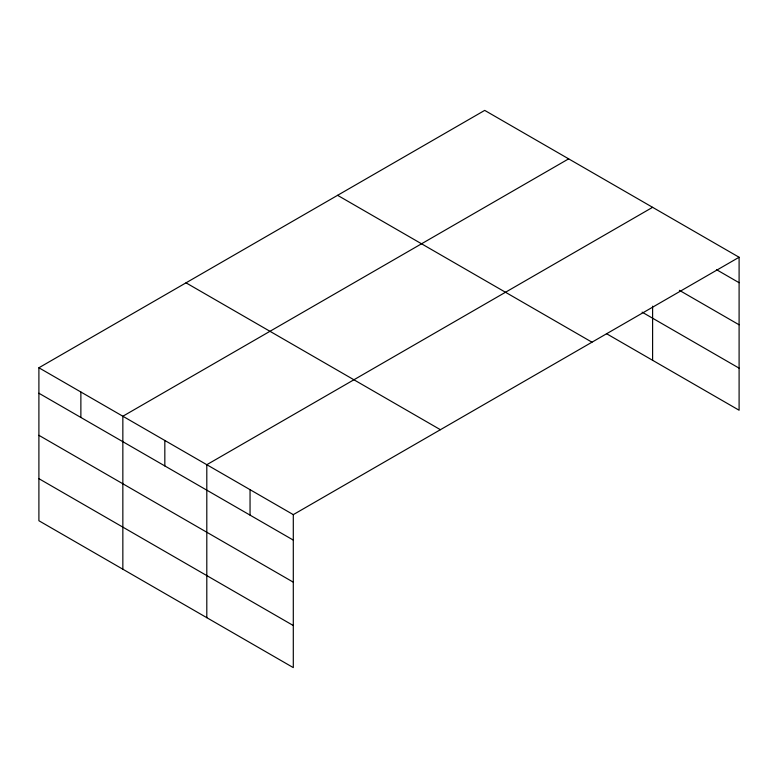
<?xml version="1.0" encoding="UTF-8"?>
<svg xmlns="http://www.w3.org/2000/svg" width="778" height="778" viewBox="0 0 778 778"><rect width="100%" height="100%" fill="white"/><g stroke="black" fill="none" stroke-linecap="round" stroke-linejoin="round"><path stroke-width="1.17" d="M38.9 367.77L293.296 514.637L293.296 667.612L38.9 520.745L38.9 367.77L484.704 110.388L739.1 257.255L739.1 410.23L606.432 333.636M568.65 158.858L122.846 416.24L122.846 569.214M652.606 207.318L206.802 464.709L206.802 617.674M293.296 514.637L739.1 257.255M716.45 269.635L739.1 282.715M679.379 290.32L739.1 324.796M642.113 312.153L739.1 368.15M337.584 195.317L591.98 342.194M186.02 282.832L440.416 429.709M38.9 393.23L293.296 540.097M38.9 435.31L293.296 582.177M38.9 478.665L293.296 625.531M652.606 306.172L652.606 360.292M250.049 489.673L250.049 515.133M164.829 440.474L164.829 465.925M80.873 392.005L80.873 417.465"/></g></svg>
